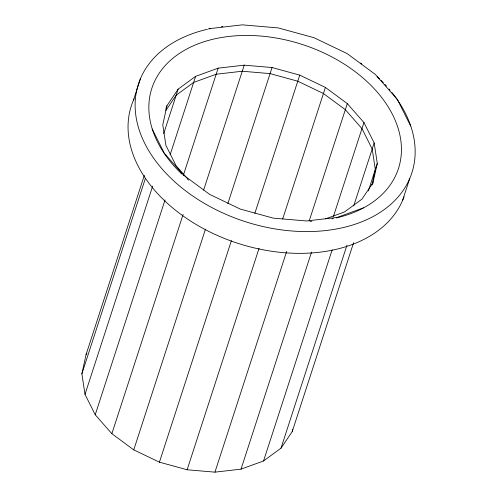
<?xml version="1.0" encoding="UTF-8"?>
<svg xmlns="http://www.w3.org/2000/svg" width="497" height="497" viewBox="0 0 497 497"><rect width="100%" height="100%" fill="white"/><g stroke="black" fill="none" stroke-linecap="round" stroke-linejoin="round"><path stroke-width="0.75" d="M353.634 242.586L292.224 431.601L281.016 448.151L263.553 460.961L241.02 469.143L214.946 472.15L187.12 469.771L159.425 462.173L133.755 449.866L111.862 433.695L95.231 414.765L85.006 394.357L81.875 373.868L86.049 354.696L144.347 175.279M372.682 183.958L377.298 163.432L374.166 142.943L363.941 122.542L347.31 103.606L325.417 87.435L299.747 75.134L272.052 67.536L244.226 65.157L218.152 68.157L195.619 76.345L178.15 89.149L166.949 105.706L162.774 124.877L165.905 145.366L176.137 165.774L187.22 178.398M292.224 431.601L292.702 429.389M371.949 185.002L375.328 169.514L372.191 149.025L361.965 128.617L345.334 109.682L323.441 93.517L297.771 81.21L270.082 73.612L242.25 71.233L216.176 74.239L193.644 82.421L176.18 95.231L165.836 110.508M133.519 100.052L140.595 78.284M165.855 109.079L166.949 105.706M81.875 373.868L145.447 178.212M163.706 133.625L178.15 89.149M85.006 394.357L152.654 186.151M170.129 154.778L195.619 76.345M95.231 414.765L165.047 199.912M183.548 174.652L218.152 68.157M111.862 433.695L183.113 214.412M203.627 190.102L244.226 65.157M133.755 449.866L205.485 229.105M227.856 203.559L272.052 67.536M159.425 462.173L231.397 240.672M254.831 213.375L299.747 75.134M187.12 469.771L259.086 248.27M282.656 219.034L325.417 87.435M214.946 472.15L286.676 251.389M309.109 221.171L347.31 103.606M241.02 469.143L311.551 252.072M333.412 216.481L363.941 122.542M263.553 460.961L332.164 249.798M353.721 205.876L374.166 142.943M281.016 448.151L346.993 245.114M368.37 190.923L377.298 163.432M402.601 200.421L409.677 178.653M86.049 354.696L86.913 353.423M373.123 182.61L361.922 199.167L344.458 211.97L325.554 218.835M336.854 217.524L363.531 207.839M208.759 28.727L242.393 24.85L278.289 27.919L314.017 37.722L347.123 53.595L375.365 74.451L397.37 99.481L410.659 125.983M337.562 217.388L306.475 220.972L273.282 218.133L240.262 209.075L209.647 194.402L183.542 175.118M183.952 175.559L164.265 153.151L152.157 128.99M181.859 174.062A129.674 88.273 18 0 1 197.539 44.065A129.674 88.273 18 0 1 380.565 96.089A129.674 88.273 18 0 1 336.221 217.941M333.332 218.568A129.674 88.273 18 0 1 331.866 218.866M311.868 221.277A129.674 88.273 18 0 1 310.283 221.351M188.612 180.107A129.674 88.273 18 0 1 187.475 179.137M391.971 92.523A143.751 97.853 18 0 1 349.198 226.036A143.751 97.853 18 0 1 154.405 159.276A143.751 97.853 18 0 1 207.417 29.28M208.833 28.963A143.751 97.853 18 0 1 210.262 28.652M221.339 26.776A143.751 97.853 18 0 1 222.855 26.583M360.555 63.063A143.751 97.853 18 0 1 361.816 63.983M377.148 76.613A143.751 97.853 18 0 1 379.441 78.787M381.131 80.439A143.751 97.853 18 0 1 383.33 82.682M384.939 84.384A143.751 97.853 18 0 1 386.517 86.105M389.064 89A143.751 97.853 18 0 1 390.052 90.168M404.024 196.831A143.751 97.853 18 0 1 230.912 240.921A143.751 97.853 18 0 1 134.128 98.679"/></g></svg>
